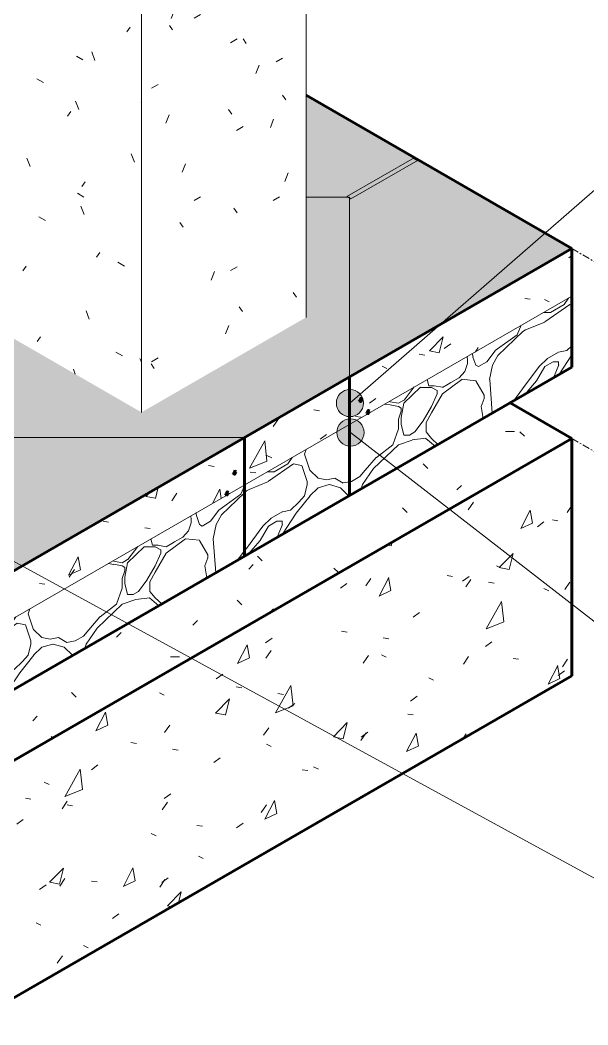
# Model space of a CAD drawing. Header units: inches. Extents: x -19229 to -222, y -6301 to 12387.
# Drawn here: x -1341.5 to -1302.4, y -6297.1 to -6228 of the extents above; entities that cross this region are included whole.
import ezdxf

# ---------------------------------------------------------------- set-up
doc = ezdxf.new("R2010")
doc.units = ezdxf.units.IN
doc.header["$MEASUREMENT"] = 0
doc.linetypes.add('Grid Line 1_2_', pattern=[0.875, 0.5, -0.125, 0.125, -0.125])
for name, color, linetype, lineweight in [('A-FLOR', 192, 'Continuous', 9), ('A-FLOR-LEVL', 51, 'Continuous', 9), ('A-FLOR-MCUT', 51, 'Continuous', 18), ('A-FLOR-PATT', 8, 'Continuous', 25), ('A-GENM', 13, 'Continuous', 9), ('G-ANNO-TEXT', 231, 'Continuous', 9), ('S-BEAM', 12, 'Continuous', 9), ('S-COLS', 52, 'Continuous', 9), ('S-FNDN', 32, 'Continuous', 9)]:
    doc.layers.add(name, color=color, linetype=linetype, lineweight=lineweight)
pattern_1 = [(330, (-5910.208, -6358.692), (10.861263, -3.13574), [0.517, -8.889, 0.517, -8.889, -50.166]), (330, (-5910.208, -6358.692), (10.861263, -3.13574), [-18.812, 0.517, -18.295, 0.517, -8.889, -21.947]), (330, (-5910.208, -6358.692), (10.861263, -3.13574), [-47.03, 0.517, -5.753, 0.517, -15.159]), (111.206, (-5906.135, -6359.476), (-7.781888, 13.78667), [0.619, -10.641, 0.619, -10.641, -60.052]), (111.206, (-5906.135, -6359.476), (-7.781888, 13.78667), [-22.52, 0.619, -21.9, 0.619, -10.641, -26.273]), (111.206, (-5906.135, -6359.476), (-7.781888, 13.78667), [-56.299, 0.619, -6.887, 0.619, -18.147]), (234.896, (-5904.778, -6353.989), (-3.07885, -10.650736), [0.39, -6.693, 0.39, -6.693, -37.774]), (234.896, (-5904.778, -6353.989), (-3.07885, -10.650736), [-14.165, 0.39, -13.776, 0.39, -6.693, -16.526]), (234.896, (-5904.778, -6353.989), (-3.07885, -10.650736), [-35.413, 0.39, -4.332, 0.39, -11.415])]
pattern_2 = [(62.892, (-1343.783, -6234.09), (9.7382, 4.6381), [1.436, -15.8]), (25.47, (-1343.783, -6234.09), (-1.8834, 10.7044), [0.899, -9.887]), (99.981, (-1342.972, -6233.704), (7.8537, 15.3424), [0.906, -9.963]), (60.684, (-1343.783, -6230.955), (14.4891, 5.7708), [2.16, -23.757]), (96.106, (-1342.576, -6230.474), (12.6894, 22.597), [1.41, -15.512]), (21.716, (-1343.783, -6230.955), (12.6896, 22.597), [1.3, -14.297]), (45.584, (-1342.425, -6230.955), (8.10354, -1.6329), [1.358, -14.941]), (348.607, (-1342.425, -6230.955), (3.3034, 13.275), [0.689, -7.578]), (76.026, (-1341.75, -6231.091), (11.4069, 11.642), [1.14, -12.54]), (55.653, (-1343.783, -6234.09), (0.16523, 5.31442), [0.63, -11.817, 0.63, -12.161, -12.648]), (55.653, (-1343.783, -6234.09), (0.16523, 5.31442), [-25.238, 0.63, -12.018]), (36.106, (-1343.783, -6234.09), (3.57124, 8.24512), [0.55, -5.814, 0.55, -10.063, -4.207]), (36.106, (-1343.783, -6234.09), (3.57124, 8.24512), [-16.977, 0.55, -3.657]), (351.006, (-1346.811, -6235.838), (7.24703, 3.83117), [0.383, -2.516, 0.383, -8.66, -11.999]), (351.006, (-1346.811, -6235.838), (7.24703, 3.83117), [-11.941, 0.383, -11.616]), (334.325, (-1348.168, -6236.622), (7.9174, 6.141), [0.367, -3.243, 0.367, -5.387, -8.163]), (334.325, (-1348.168, -6236.622), (7.9174, 6.141), [-9.363, 0.367, -7.797])]
pattern_3 = [(232.411, (-1344.923, -6231.457), (-57.00672, -76.796793), [2.492, -246.72]), (233.413, (-1343.783, -6229.921), (-19.00293, -32.91283), [1.913, -93.73]), (223.898, (-1343.213, -6229.373), (-38.00453, -43.8836), [0.791, -78.322]), (210, (-1342.453, -6228.934), (-0.0002, -21.942), [0.878, -21.064]), (190.893, (-1341.883, -6228.824), (-19.0022, -10.9706), [0.581, -57.472]), (0, (-1341.693, -6212.916), (19.002, 10.971), [0.76, -37.244]), (300, (-1341.883, -6212.587), (19.0022, -10.9707), [0.38, -37.625]), (270, (-1341.883, -6211.49), (19.002, 10.971), [1.097, -20.845]), (215.209, (-1341.693, -6225.643), (-152.017315, -109.71021), [2.093, -207.22]), (300, (-1337.512, -6209.625), (19.0022, -10.9707), [0.38, -37.625]), (310.893, (-1337.892, -6209.186), (19.00194, -10.9711), [0.581, -57.472]), (242.543, (-1334.852, -6217.085), (-95.01131, -186.506555), [2.473, -244.8]), (250.893, (-1334.282, -6215.44), (-0.0003, -21.9417), [1.742, -56.311]), (233.413, (-1327.631, -6214.013), (-19.00293, -32.91283), [0.956, -94.686]), (53.413, (-1333.332, -6223.448), (19.00293, 32.91283), [0.956, -94.686]), (30, (-1333.712, -6223.668), (0.0002, 21.942), [0.439, -21.503]), (0, (-1334.092, -6223.668), (19.002, 10.971), [0.38, -37.625]), (283.898, (-1334.282, -6222.9), (19.00206, -54.8547), [0.791, -78.322]), (270, (-1334.282, -6222.461), (19.002, 10.971), [0.439, -21.503]), (250.893, (-1334.282, -6222.022), (-0.0003, -21.9417), [0.581, -57.472]), (150, (-1334.282, -6221.803), (-19.002, -10.971), [0.219, -21.723]), (90, (-1334.282, -6222.022), (-19.002, -10.971), [0.219, -21.723]), (43.898, (-1327.441, -6207.979), (38.00453, 43.8836), [1.582, -77.531]), (35.209, (-1326.301, -6206.882), (152.017315, 109.71021), [2.093, -207.22]), (210, (-1327.061, -6212.587), (-0.0002, -21.9417), [1.317, -20.625]), (223.174, (-1324.021, -6209.735), (-57.006143, -54.854889), [4.169, -412.728]), (223.898, (-1323.451, -6209.186), (-38.00453, -43.8836), [0.791, -78.322]), (233.413, (-1322.881, -6208.418), (-19.00293, -32.91283), [0.956, -94.686]), (256.102, (-1322.69, -6207.65), (-0.0004, -21.94226), [0.791, -78.322]), (250.893, (-1322.5, -6207.102), (-0.0003, -21.9417), [0.581, -57.472]), (270, (-1322.5, -6206.663), (19.002, 10.971), [0.439, -21.503]), (295.285, (-1323.071, -6205.456), (19.00234, -32.91294), [1.335, -132.133]), (330, (-1323.641, -6205.127), (19.002, 10.9707), [0.658, -21.284]), (30, (-1324.591, -6205.675), (0.0002, 21.9417), [1.097, -20.845]), (10.893, (-1328.771, -6213.355), (19.0022, 10.9706), [0.581, -57.472]), (310.893, (-1329.151, -6212.916), (19.00194, -10.9711), [0.581, -57.472]), (278.948, (-1329.341, -6211.709), (19.00194, -98.73914), [1.222, -120.946]), (270, (-1329.341, -6210.393), (19.002, 10.971), [1.317, -20.625]), (248.213, (-1328.771, -6208.967), (-19.00196, -54.85454), [1.536, -152.058]), (216.587, (-1327.441, -6207.979), (-114.01334, -87.76833), [1.657, -164.001]), (120, (-1341.503, -6216.756), (-19.0022, 10.9707), [0.38, -37.625]), (150, (-1341.123, -6216.976), (-19.002, -10.9707), [0.439, -21.503]), (199.107, (-1340.173, -6216.646), (-19.0025, -10.9716), [1.006, -99.545]), (218.948, (-1339.222, -6215.878), (-76.00963, -65.82574), [1.222, -120.946]), (220.893, (-1338.462, -6215.22), (-57.00694, -54.8547), [1.006, -99.545]), (246.587, (-1338.082, -6214.342), (-19.00245, -54.85476), [0.956, -94.686]), (246.587, (-1337.702, -6213.465), (-19.00245, -54.85476), [0.956, -94.686]), (270, (-1337.702, -6212.807), (19.002, 10.971), [0.658, -21.284]), (293.413, (-1338.082, -6211.929), (19.00188, -32.91343), [0.956, -94.686]), (120, (-1337.892, -6216.427), (-19.0022, 10.9707), [0.76, -37.244]), (199.107, (-1336.942, -6216.098), (-19.0025, -10.9716), [1.006, -99.545]), (220.893, (-1336.182, -6215.44), (-57.00694, -54.8547), [1.006, -99.545]), (240, (-1335.612, -6214.452), (0.0002, -21.9417), [1.14, -36.864]), (256.102, (-1335.422, -6213.684), (-0.0004, -21.94226), [0.791, -78.322]), (300, (-1335.802, -6213.026), (19.0022, -10.9707), [0.76, -37.244]), (330, (-1336.182, -6212.807), (19.002, 10.9707), [0.439, -21.503]), (349.107, (-1336.752, -6212.697), (38.0048, 3e-05), [0.581, -57.472]), (30, (-1337.132, -6212.916), (0.0002, 21.9417), [0.439, -21.503]), (53.413, (-1337.702, -6213.684), (19.00293, 32.91283), [0.956, -94.686]), (76.102, (-1337.892, -6214.452), (0.0004, 21.94226), [0.791, -78.322]), (70.893, (-1338.082, -6215.001), (0.0003, 21.9417), [0.581, -57.472]), (76.102, (-1338.272, -6215.769), (0.0004, 21.94226), [0.791, -78.322]), (103.898, (-1338.272, -6216.646), (-19.00206, 54.8547), [0.791, -78.322]), (60, (-1338.652, -6217.305), (-0.0002, 21.9417), [0.76, -37.244]), (43.898, (-1339.222, -6217.853), (38.00453, 43.8836), [0.791, -78.322]), (30, (-1340.173, -6218.402), (0.0002, 21.9417), [1.097, -20.845]), (40.893, (-1340.933, -6219.06), (57.00694, 54.8547), [1.006, -99.545]), (10.893, (-1341.503, -6219.17), (19.0022, 10.9706), [0.581, -57.472]), (270, (-1341.503, -6218.511), (19.002, 10.971), [0.658, -21.284]), (240, (-1340.933, -6217.524), (0.0002, -21.9417), [1.14, -36.864]), (223.898, (-1339.793, -6216.427), (-38.00453, -43.8836), [1.582, -77.531]), (210, (-1338.842, -6215.878), (-0.0002, -21.9417), [1.097, -20.845]), (180, (-1338.462, -6215.878), (-19.002, -10.971), [0.38, -37.625]), (229.107, (-1331.242, -6215.22), (-19.0024, -32.9131), [0.581, -57.472]), (169.107, (-1330.671, -6215.33), (-38.0048, -3e-05), [0.581, -57.472]), (124.715, (-1329.911, -6216.427), (-57.00705, 76.79704), [1.335, -132.133]), (95.209, (-1329.721, -6218.511), (-19.00317, 186.50596), [2.093, -207.22]), (90, (-1329.721, -6218.731), (-19.002, -10.971), [0.219, -21.723]), (70.893, (-1329.911, -6219.279), (0.0003, 21.9417), [0.581, -57.472]), (49.107, (-1330.291, -6219.718), (19.0024, 32.9131), [0.581, -57.472]), (30, (-1330.861, -6220.047), (0.0002, 21.942), [0.658, -21.284]), (30, (-1331.051, -6220.157), (0.0002, 21.942), [0.219, -21.723]), (30, (-1331.432, -6220.377), (0.0002, 21.942), [0.439, -21.503]), (349.107, (-1332.002, -6220.267), (38.0048, 3e-05), [0.581, -57.472]), (0, (-1332.382, -6220.267), (19.002, 10.971), [0.38, -37.625]), (283.898, (-1332.572, -6219.499), (19.00206, -54.8547), [0.791, -78.322]), (270, (-1332.572, -6219.06), (19.002, 10.971), [0.439, -21.503]), (270, (-1332.572, -6218.402), (19.002, 10.971), [0.658, -21.284]), (261.052, (-1332.382, -6217.195), (0.00018, -21.94206), [1.222, -120.946]), (243.67, (-1331.622, -6215.659), (-57.00768, -120.67979), [1.714, -169.658]), (270, (-1327.631, -6213.794), (19.002, 10.971), [0.219, -21.723]), (270, (-1327.631, -6213.575), (19.002, 10.971), [0.219, -21.723]), (349.107, (-1328.201, -6213.465), (38.0048, 3e-05), [0.581, -57.472]), (0, (-1329.341, -6213.465), (19.002, 10.971), [1.14, -36.864]), (30, (-1330.291, -6214.013), (0.0002, 21.9417), [1.097, -20.845]), (70.893, (-1330.481, -6214.562), (0.0003, 21.9417), [0.581, -57.472]), (90, (-1330.481, -6215.44), (-19.002, -10.971), [0.878, -21.064]), (150, (-1329.911, -6215.769), (-19.002, -10.9707), [0.658, -21.284]), (190.893, (-1329.341, -6215.659), (-19.0022, -10.9706), [0.581, -57.472]), (210, (-1328.771, -6215.33), (-0.0002, -21.9417), [0.658, -21.284]), (223.898, (-1328.201, -6214.781), (-38.00453, -43.8836), [0.791, -78.322]), (22.411, (-1335.612, -6207.211), (19.00243, 10.97126), [2.878, -141.005]), (40.893, (-1336.372, -6207.87), (57.00694, 54.8547), [1.006, -99.545]), (64.715, (-1336.942, -6209.076), (38.00466, 87.76808), [1.335, -132.133]), (94.715, (-1336.752, -6211.38), (-19.002646, 208.448403), [2.312, -228.861]), (100.893, (-1336.562, -6212.368), (-19.0021, 76.7968), [1.006, -99.545]), (163.898, (-1335.802, -6212.587), (-57.0066, 10.97108), [0.791, -78.322]), (190.893, (-1335.232, -6212.477), (-19.0022, -10.9706), [0.581, -57.472]), (223.898, (-1334.662, -6211.929), (-38.00453, -43.8836), [0.791, -78.322]), (240, (-1333.712, -6210.283), (0.0002, -21.9417), [1.9, -36.104]), (242.204, (-1332.382, -6207.76), (-114.014383, -219.41927), [2.852, -282.393]), (256.102, (-1332.192, -6206.992), (-0.0004, -21.94226), [0.791, -78.322]), (270, (-1332.192, -6206.773), (19.002, 10.971), [0.219, -21.723]), (289.107, (-1332.382, -6206.224), (19.0024, -32.9131), [0.581, -57.472]), (349.107, (-1332.952, -6206.114), (38.0048, 3e-05), [0.581, -57.472]), (90, (-1341.693, -6216.427), (-19.002, -10.971), [1.536, -20.406]), (6.587, (-1339.032, -6212.039), (57.00684, 10.97077), [0.956, -94.686]), (30, (-1340.173, -6212.697), (0.0002, 21.9417), [1.317, -20.625]), (51.787, (-1341.123, -6213.904), (57.00614, 76.79711), [1.536, -152.058]), (60, (-1341.693, -6214.891), (-0.0002, 21.9417), [1.14, -36.864]), (90, (-1344.733, -6225.204), (-19.002, -10.971), [1.536, -20.406]), (120, (-1344.163, -6226.191), (-19.0022, 10.9707), [1.14, -36.864]), (180, (-1343.023, -6226.191), (-19.002, -10.971), [1.14, -36.864]), (210, (-1342.073, -6225.643), (-0.0002, -21.9417), [1.097, -20.845]), (236.33, (-1341.123, -6224.216), (-19.00221, -32.91341), [1.714, -169.658]), (243.67, (-1340.363, -6222.68), (-57.00768, -120.67979), [1.714, -169.658]), (233.413, (-1339.222, -6221.145), (-19.00293, -32.91283), [1.913, -93.73]), (248.213, (-1338.652, -6219.718), (-19.00196, -54.85454), [1.536, -152.058]), (270, (-1338.652, -6219.279), (19.002, 10.971), [0.439, -21.503]), (270, (-1338.652, -6218.621), (19.002, 10.971), [0.658, -21.284]), (330, (-1339.222, -6218.292), (19.002, 10.9707), [0.658, -21.284]), (21.052, (-1340.363, -6218.731), (19.0023, 10.97119), [1.222, -120.946]), (40.893, (-1341.883, -6220.047), (57.00694, 54.8547), [2.011, -98.54]), (43.898, (-1343.593, -6221.693), (38.00453, 43.8836), [2.373, -76.739]), (60, (-1344.163, -6222.68), (-0.0002, 21.9417), [1.14, -36.864]), (60, (-1344.733, -6223.668), (-0.0002, 21.9417), [1.14, -36.864]), (109.107, (-1340.553, -6226.081), (-19.0024, 32.9131), [1.161, -56.892]), (136.102, (-1339.983, -6226.63), (-19.00235, 10.9715), [0.791, -78.322]), (169.107, (-1339.412, -6226.74), (-38.0048, -3e-05), [0.581, -57.472]), (190.893, (-1338.842, -6226.63), (-19.0022, -10.9706), [0.581, -57.472]), (150, (-1338.272, -6226.959), (-19.002, -10.971), [0.658, -21.284]), (190.893, (-1337.702, -6226.849), (-19.0022, -10.9706), [0.581, -57.472]), (210, (-1337.132, -6226.52), (-0.0002, -21.942), [0.658, -21.284]), (229.107, (-1336.752, -6226.081), (-19.0024, -32.9131), [0.581, -57.472]), (229.107, (-1335.992, -6225.204), (-19.0024, -32.9131), [1.161, -56.892]), (217.589, (-1334.852, -6224.326), (-95.01126, -76.79668), [1.439, -142.444]), (250.893, (-1334.472, -6223.229), (-0.0003, -21.9417), [1.161, -56.892]), (270, (-1334.472, -6223.01), (19.002, 10.971), [0.219, -21.723]), (270, (-1334.472, -6222.571), (19.002, 10.971), [0.439, -21.503]), (349.107, (-1335.042, -6221.583), (38.0048, 3e-05), [0.581, -57.472]), (351.787, (-1336.562, -6221.364), (95.01132, -10.97021), [1.536, -152.058]), (353.413, (-1337.512, -6221.254), (38.0048, -0.0006), [0.956, -94.686]), (10.893, (-1338.652, -6221.474), (19.0022, 10.9706), [1.161, -56.892]), (30, (-1339.412, -6221.912), (0.0002, 21.9417), [0.878, -21.064]), (53.413, (-1339.983, -6222.68), (19.00293, 32.91283), [0.956, -94.686]), (64.715, (-1340.553, -6223.887), (38.00466, 87.76808), [1.335, -132.133]), (70.893, (-1340.933, -6224.984), (0.0003, 21.9417), [1.161, -56.892]), (240, (-1332.192, -6221.693), (0.0002, -21.9417), [1.14, -36.864]), (246.587, (-1331.812, -6220.815), (-19.00245, -54.85476), [0.956, -94.686]), (270, (-1331.812, -6220.596), (19.002, 10.971), [0.219, -21.723]), (330, (-1332.192, -6220.377), (19.002, 10.971), [0.439, -21.503]), (0, (-1332.952, -6220.377), (19.002, 10.971), [0.76, -37.244]), (43.898, (-1334.092, -6221.474), (38.00453, 43.8836), [1.582, -77.531]), (79.107, (-1334.282, -6222.461), (-0.00042, 21.94244), [1.006, -99.545]), (76.102, (-1342.833, -6231.567), (0.0004, 21.94226), [0.791, -78.322]), (150, (-1342.453, -6231.786), (-19.002, -10.971), [0.439, -21.503]), (169.107, (-1341.883, -6231.896), (-38.0048, -3e-05), [0.581, -57.472]), (180, (-1341.123, -6231.896), (-19.002, -10.971), [0.76, -37.244]), (210, (-1340.933, -6231.786), (-0.0002, -21.942), [0.219, -21.723]), (190.893, (-1340.363, -6231.677), (-19.0022, -10.9706), [0.581, -57.472]), (210, (-1339.603, -6231.238), (-0.0002, -21.942), [0.878, -21.064]), (223.898, (-1339.032, -6230.689), (-38.00453, -43.8836), [0.791, -78.322]), (231.787, (-1338.082, -6229.482), (-57.00614, -76.79711), [1.536, -152.058]), (229.107, (-1337.702, -6229.044), (-19.0024, -32.9131), [0.581, -57.472]), (256.102, (-1337.512, -6228.276), (-0.0004, -21.94226), [0.791, -78.322]), (310.893, (-1337.892, -6227.837), (19.0019, -10.9711), [0.581, -57.472]), (316.102, (-1338.462, -6227.288), (19.00235, -10.9715), [0.791, -78.322]), (343.898, (-1339.222, -6227.069), (57.0066, -10.97108), [0.791, -78.322]), (16.102, (-1339.983, -6227.288), (19.00276, 10.97077), [0.791, -78.322]), (43.898, (-1340.553, -6227.837), (38.00453, 43.8836), [0.791, -78.322]), (51.787, (-1341.503, -6229.044), (57.00614, 76.79711), [1.536, -152.058]), (56.996, (-1342.643, -6230.799), (19.00181, 32.91282), [2.093, -207.22]), (150, (-1336.942, -6229.482), (-19.002, -10.971), [0.219, -21.723]), (180, (-1336.562, -6229.482), (-19.002, -10.971), [0.38, -37.625]), (218.948, (-1335.612, -6228.714), (-76.00963, -65.82574), [1.222, -120.946]), (196.102, (-1334.852, -6228.495), (-19.00276, -10.97077), [0.791, -78.322]), (205.693, (-1332.572, -6227.398), (-19.002236, -10.971114), [2.53, -250.516]), (229.107, (-1332.192, -6226.959), (-19.0024, -32.9131), [0.581, -57.472]), (240, (-1331.812, -6226.301), (0.0002, -21.9417), [0.76, -37.244]), (270, (-1331.812, -6225.204), (19.002, 10.971), [1.097, -20.845]), (270, (-1331.812, -6224.546), (19.002, 10.971), [0.658, -21.284]), (319.107, (-1332.572, -6223.887), (19.00293, -10.97085), [1.006, -99.545]), (6.587, (-1333.522, -6223.997), (57.00684, 10.97077), [0.956, -94.686]), (19.107, (-1334.472, -6224.326), (19.0025, 10.9716), [1.006, -99.545]), (43.898, (-1336.182, -6225.972), (38.00453, 43.8836), [2.373, -76.739]), (55.285, (-1336.942, -6227.069), (19.00227, 32.91298), [1.335, -132.133]), (73.898, (-1337.322, -6228.385), (19.00186, 76.79664), [1.37, -135.657]), (100.893, (-1337.132, -6229.373), (-19.0021, 76.7968), [1.006, -99.545]), (19.107, (-1338.842, -6209.515), (19.0025, 10.9716), [1.006, -99.545]), (25.285, (-1340.933, -6210.503), (19.002397, 10.971452), [2.312, -228.861]), (30, (-1341.503, -6210.832), (0.0002, 21.9417), [0.658, -21.284]), (60, (-1341.883, -6211.49), (-0.0002, 21.9417), [0.76, -37.244]), (210, (-1340.363, -6212.587), (-0.0002, -21.9417), [0.658, -21.284]), (216.587, (-1339.032, -6211.6), (-114.01334, -87.76833), [1.657, -164.001]), (203.413, (-1337.512, -6210.941), (-19.00219, -10.97093), [1.657, -164.001]), (240, (-1337.322, -6210.612), (0.0002, -21.9417), [0.38, -37.625]), (270, (-1337.322, -6209.954), (19.002, 10.971), [0.658, -21.284]), (190.893, (-1331.242, -6205.785), (-19.0022, -10.9706), [0.581, -57.472]), (210, (-1330.481, -6205.346), (-0.0002, -21.9417), [0.878, -21.064]), (223.898, (-1329.911, -6204.798), (-38.00453, -43.8836), [0.791, -78.322]), (201.052, (-1328.771, -6204.359), (-19.0023, -10.97119), [1.222, -120.946]), (233.413, (-1328.201, -6203.591), (-19.00293, -32.91283), [0.956, -94.686]), (270, (-1328.201, -6203.372), (19.002, 10.971), [0.219, -21.723]), (300, (-1328.391, -6203.042), (19.0022, -10.9707), [0.38, -37.625]), (10.893, (-1329.531, -6203.262), (19.0022, 10.9706), [1.161, -56.892]), (10.893, (-1330.671, -6203.481), (19.0022, 10.9706), [1.161, -56.892]), (40.893, (-1331.432, -6204.139), (57.00694, 54.8547), [1.006, -99.545]), (60, (-1332.002, -6205.127), (-0.0002, 21.9417), [1.14, -36.864]), (103.898, (-1331.812, -6205.895), (-19.00206, 54.8547), [0.791, -78.322]), (30, (-1346.633, -6233.542), (0.0002, 21.942), [0.219, -21.723]), (330, (-1347.013, -6233.322), (19.002, 10.971), [0.439, -21.503]), (274.307, (-1347.203, -6230.799), (19.004116, -230.39041), [2.53, -250.516]), (259.107, (-1347.013, -6229.812), (0.00042, -21.94244), [1.006, -99.545]), (240, (-1346.633, -6229.153), (0.0002, -21.9417), [0.76, -37.244]), (223.898, (-1344.923, -6227.508), (-38.00453, -43.8836), [2.373, -76.739]), (210, (-1344.733, -6227.398), (-0.0002, -21.9417), [0.219, -21.723]), (202.411, (-1343.403, -6226.849), (-19.00243, -10.97126), [1.439, -142.444]), (169.107, (-1341.123, -6225.752), (-38.0048, -3e-05), [0.581, -57.472]), (109.107, (-1340.743, -6226.849), (-19.0024, 32.9131), [1.161, -56.892]), (90, (-1340.743, -6227.069), (-19.002, -10.971), [0.219, -21.723]), (76.102, (-1340.933, -6227.837), (0.0004, 21.94226), [0.791, -78.322]), (49.107, (-1341.313, -6228.276), (19.0024, 32.9131), [0.581, -57.472]), (43.898, (-1341.883, -6228.824), (38.00453, 43.8836), [0.791, -78.322]), (136.102, (-1331.622, -6224.436), (-19.00235, 10.9715), [0.791, -78.322]), (130.893, (-1331.242, -6224.875), (-19.0019, 10.9711), [0.581, -57.472]), (173.413, (-1330.291, -6224.984), (-38.0048, 0.0006), [0.956, -94.686]), (199.107, (-1329.341, -6224.655), (-19.0025, -10.9716), [1.006, -99.545]), (233.413, (-1328.771, -6223.887), (-19.00293, -32.91283), [0.956, -94.686]), (256.102, (-1328.581, -6223.119), (-0.0004, -21.94226), [0.791, -78.322]), (270, (-1328.581, -6222.9), (19.002, 10.971), [0.219, -21.723]), (278.948, (-1328.771, -6221.693), (19.00194, -98.73914), [1.222, -120.946]), (250.893, (-1328.581, -6221.145), (-0.0003, -21.9417), [0.581, -57.472]), (270, (-1328.581, -6220.925), (19.002, 10.971), [0.219, -21.723]), (300, (-1329.151, -6219.938), (19.0022, -10.9707), [1.14, -36.864]), (353.413, (-1330.101, -6219.828), (38.0048, -0.0006), [0.956, -94.686]), (36.587, (-1331.432, -6220.815), (114.01334, 87.76833), [1.657, -164.001]), (60, (-1332.192, -6222.132), (-0.0002, 21.9417), [1.52, -36.484]), (60, (-1332.572, -6222.79), (-0.0002, 21.9417), [0.76, -37.244]), (90, (-1332.572, -6223.448), (-19.002, -10.971), [0.658, -21.284]), (130.893, (-1332.192, -6223.887), (-19.0019, 10.9711), [0.581, -57.472]), (100.893, (-1329.341, -6218.292), (-19.0021, 76.7968), [1.006, -99.545]), (109.107, (-1329.151, -6218.841), (-19.0024, 32.9131), [0.581, -57.472]), (150, (-1328.961, -6218.95), (-19.002, -10.971), [0.219, -21.723]), (210, (-1328.391, -6218.621), (-0.0002, -21.942), [0.658, -21.284]), (233.413, (-1327.821, -6217.853), (-19.00293, -32.91283), [0.956, -94.686]), (215.818, (-1326.301, -6216.756), (-133.015085, -98.73974), [1.875, -185.597]), (246.587, (-1325.921, -6215.878), (-19.00245, -54.85476), [0.956, -94.686]), (270, (-1325.921, -6215.659), (19.002, 10.971), [0.219, -21.723]), (289.107, (-1326.111, -6215.11), (19.0024, -32.9131), [0.581, -57.472]), (286.102, (-1326.491, -6213.794), (19.00233, -54.85472), [1.37, -135.657]), (330, (-1326.871, -6213.575), (19.002, 10.9707), [0.439, -21.503]), (43.898, (-1327.441, -6214.123), (38.00453, 43.8836), [0.791, -78.322]), (51.052, (-1328.771, -6215.769), (95.01119, 120.680894), [2.116, -209.484]), (43.898, (-1329.341, -6216.317), (38.00453, 43.8836), [0.791, -78.322]), (79.107, (-1329.531, -6217.305), (-0.00042, 21.94244), [1.006, -99.545]), (210, (-1335.042, -6214.781), (-0.0002, -21.9417), [0.658, -21.284]), (210, (-1334.662, -6214.562), (-0.0002, -21.9417), [0.439, -21.503]), (150, (-1334.282, -6214.781), (-19.002, -10.9707), [0.439, -21.503]), (90, (-1334.282, -6215.44), (-19.002, -10.971), [0.658, -21.284]), (49.107, (-1337.132, -6220.596), (19.0024, 32.9131), [1.742, -56.311]), (10.893, (-1337.702, -6220.706), (19.0022, 10.9706), [0.581, -57.472]), (306.587, (-1338.272, -6219.938), (38.0044, -43.88398), [0.956, -94.686]), (76.102, (-1334.662, -6217.195), (0.0004, 21.94226), [0.791, -78.322]), (90, (-1334.662, -6218.292), (-19.002, -10.971), [1.097, -20.845]), (130.893, (-1334.282, -6218.731), (-19.00194, 10.9711), [0.581, -57.472]), (180, (-1333.522, -6218.731), (-19.002, -10.971), [0.76, -37.244]), (223.898, (-1332.952, -6218.182), (-38.00453, -43.8836), [0.791, -78.322]), (250.893, (-1332.762, -6217.634), (-0.0003, -21.9417), [0.581, -57.472]), (259.107, (-1332.572, -6216.646), (0.00042, -21.94244), [1.006, -99.545]), (256.102, (-1332.382, -6215.878), (-0.0004, -21.94226), [0.791, -78.322]), (293.413, (-1332.762, -6215.001), (19.00188, -32.91343), [0.956, -94.686]), (343.898, (-1333.522, -6214.781), (57.0066, -10.97108), [0.791, -78.322]), (43.898, (-1334.092, -6215.33), (38.00453, 43.8836), [0.791, -78.322]), (70.893, (-1334.472, -6216.427), (0.0003, 21.9417), [1.161, -56.892]), (150, (-1335.992, -6221.254), (-19.002, -10.9707), [0.658, -21.284]), (173.413, (-1335.042, -6221.364), (-38.0048, 0.0006), [0.956, -94.686]), (169.107, (-1334.472, -6221.474), (-38.0048, -3e-05), [0.581, -57.472]), (210, (-1334.092, -6221.254), (-0.0002, -21.942), [0.439, -21.503]), (231.787, (-1333.142, -6220.047), (-57.00614, -76.79711), [1.536, -152.058]), (250.893, (-1332.952, -6219.499), (-0.0003, -21.9417), [0.581, -57.472]), (310.893, (-1333.332, -6219.06), (19.00194, -10.9711), [0.581, -57.472]), (340.893, (-1334.282, -6218.731), (76.00904, -21.9421), [1.006, -99.545]), (16.102, (-1335.042, -6218.95), (19.00276, 10.97077), [0.791, -78.322]), (38.948, (-1335.992, -6219.718), (76.00963, 65.82574), [1.222, -120.946]), (49.107, (-1336.372, -6220.157), (19.0024, 32.9131), [0.581, -57.472]), (76.102, (-1336.562, -6220.925), (0.0004, 21.94226), [0.791, -78.322]), (42.216, (-1336.942, -6216.317), (57.00771, 54.85432), [1.796, -177.806]), (51.052, (-1338.272, -6217.963), (95.01119, 120.680894), [2.116, -209.484]), (70.893, (-1338.462, -6218.511), (0.0003, 21.9417), [0.581, -57.472]), (90, (-1338.462, -6219.17), (-19.002, -10.971), [0.658, -21.284]), (103.898, (-1338.272, -6219.938), (-19.00206, 54.8547), [0.791, -78.322]), (126.587, (-1337.702, -6220.706), (-38.0044, 43.88398), [0.956, -94.686]), (180, (-1327.061, -6202.933), (-19.002, -10.971), [0.38, -37.625]), (210, (-1326.681, -6202.713), (-0.0002, -21.9417), [0.439, -21.503]), (231.052, (-1325.351, -6201.068), (-95.01119, -120.680894), [2.116, -209.484]), (240, (-1324.591, -6199.751), (0.0002, -21.9417), [1.52, -36.484]), (248.213, (-1324.021, -6198.325), (-19.001965, -54.85454), [1.536, -152.058]), (248.213, (-1323.451, -6196.899), (-19.001965, -54.85454), [1.536, -152.058]), (270, (-1323.451, -6196.679), (19.002, 10.971), [0.219, -21.723]), (0, (-1323.831, -6196.679), (19.002, 10.971), [0.38, -37.625]), (30, (-1324.401, -6197.008), (0.0002, 21.9417), [0.658, -21.284]), (60, (-1324.971, -6197.996), (-0.0002, 21.9417), [1.14, -36.864]), (49.107, (-1327.251, -6200.629), (19.00237, 32.9131), [3.483, -54.57]), (51.787, (-1328.201, -6201.836), (57.00614, 76.79711), [1.536, -152.058]), (90, (-1328.201, -6202.274), (-19.002, -10.971), [0.439, -21.503]), (139.107, (-1327.441, -6202.933), (-19.00293, 10.97085), [1.006, -99.545]), (259.107, (-1329.531, -6211.38), (0.00042, -21.94244), [1.006, -99.545]), (280.893, (-1329.721, -6210.393), (19.0021, -76.7968), [1.006, -99.545]), (321.052, (-1330.671, -6209.625), (19.00247, -10.97088), [1.222, -120.946]), (353.413, (-1331.622, -6209.515), (38.0048, -0.0006), [0.956, -94.686]), (16.102, (-1332.382, -6209.735), (19.00276, 10.97077), [0.791, -78.322]), (30, (-1333.142, -6210.174), (0.0002, 21.9417), [0.878, -21.064]), (49.107, (-1333.902, -6211.051), (19.0024, 32.9131), [1.161, -56.892]), (60, (-1334.472, -6212.039), (-0.0002, 21.9417), [1.14, -36.864]), (64.715, (-1335.042, -6213.245), (38.00466, 87.76808), [1.335, -132.133]), (90, (-1335.042, -6213.904), (-19.002, -10.971), [0.658, -21.284]), (150, (-1334.472, -6214.233), (-19.002, -10.9707), [0.658, -21.284]), (166.102, (-1333.142, -6214.562), (-57.00674, 10.97086), [1.37, -135.657]), (150, (-1332.192, -6215.11), (-19.002, -10.9707), [1.097, -20.845]), (180, (-1331.432, -6215.11), (-19.002, -10.971), [0.76, -37.244]), (229.107, (-1330.671, -6214.233), (-19.0024, -32.9131), [1.161, -56.892]), (243.004, (-1329.721, -6212.368), (-76.010204, -153.592534), [2.093, -207.22]), (73.004, (-1332.192, -6208.528), (38.00437, 131.652015), [1.95, -193.074]), (90, (-1332.192, -6209.186), (-19.002, -10.971), [0.658, -21.284]), (180, (-1331.812, -6209.186), (-19.002, -10.971), [0.38, -37.625]), (180, (-1331.051, -6209.186), (-19.002, -10.971), [0.76, -37.244]), (173.413, (-1330.101, -6209.296), (-38.0048, 0.0006), [0.956, -94.686]), (210, (-1329.151, -6208.747), (-0.0002, -21.9417), [1.097, -20.845]), (210, (-1328.011, -6208.089), (-0.0002, -21.9417), [1.317, -20.625]), (233.413, (-1327.441, -6207.321), (-19.00293, -32.91283), [0.956, -94.686]), (250.893, (-1327.061, -6206.224), (-0.0003, -21.9417), [1.161, -56.892]), (276.587, (-1327.251, -6204.578), (19.00293, -142.62262), [1.657, -164.001]), (330, (-1327.631, -6204.359), (19.002, 10.9707), [0.439, -21.503]), (10.893, (-1328.201, -6204.469), (19.0022, 10.9706), [0.581, -57.472]), (23.413, (-1329.721, -6205.127), (19.00219, 10.97093), [1.657, -164.001]), (30, (-1330.671, -6205.675), (0.0002, 21.9417), [1.097, -20.845]), (46.102, (-1331.622, -6206.663), (38.00442, 43.88386), [1.37, -135.657]), (90, (-1323.071, -6202.823), (-19.002, -10.971), [0.878, -21.064]), (90, (-1323.071, -6203.701), (-19.002, -10.971), [0.878, -21.064]), (66.587, (-1323.451, -6204.578), (19.00245, 54.85476), [0.956, -94.686]), (43.898, (-1324.021, -6205.127), (38.00453, 43.8836), [0.791, -78.322]), (30, (-1325.921, -6206.224), (0.0002, 21.9417), [2.194, -19.748]), (10.893, (-1326.491, -6206.334), (19.0022, 10.9706), [0.581, -57.472]), (300, (-1326.681, -6206.005), (19.0022, -10.9707), [0.38, -37.625]), (277.589, (-1326.871, -6204.578), (19.00224, -120.6805), [1.439, -142.444]), (270, (-1326.871, -6204.359), (19.002, 10.971), [0.219, -21.723]), (256.102, (-1326.681, -6203.591), (-0.0004, -21.94226), [0.791, -78.322]), (240, (-1326.111, -6202.604), (0.0002, -21.9417), [1.14, -36.864]), (236.33, (-1325.161, -6201.177), (-19.00221, -32.913415), [1.714, -169.658]), (240, (-1324.591, -6200.19), (0.0002, -21.9417), [1.14, -36.864]), (229.107, (-1324.211, -6199.751), (-19.00237, -32.9131), [0.581, -57.472]), (210, (-1323.831, -6199.532), (-0.0002, -21.9417), [0.439, -21.503]), (130.893, (-1323.451, -6199.971), (-19.00194, 10.9711), [0.581, -57.472]), (109.107, (-1323.261, -6200.519), (-19.0024, 32.9131), [0.581, -57.472]), (97.589, (-1323.071, -6201.945), (-19.00224, 120.6805), [1.439, -142.444])]

# ---------------------------------------------------------------- blocks, each defined once
blk = doc.blocks.new('034100 - Precast Structural Concrete - Column - Corbels - 16_x16_-1875306-CONSTRUCTION JOINT')
at = {"layer": 'S-COLS'}
h = blk.add_hatch(dxfattribs=at)
h.set_pattern_fill('FP_4', color=256, style=0, pattern_type=2)
h.set_pattern_definition([(34.53, (-5925.926, -6352.044), (13.7713, -0.69543), [1.124, -12.359]), (357.108, (-5925.926, -6352.044), (-2.6637, 8.33801), [1.149, -12.64]), (107.719, (-5924.778, -6352.102), (11.1068, 7.6429), [0.729, -8.024]), (31.036, (-5925.926, -6349.827), (20.49144, -1.83475), [1.745, -19.198]), (101.392, (-5924.218, -6349.98), (17.9457, 10.7984), [1.074, -11.813]), (354.883, (-5925.926, -6349.827), (17.94563, 10.79847), [1.714, -18.859]), (12.496, (-5924.006, -6350.382), (11.46016, -4.46307), [1.377, -15.147]), (338.723, (-5924.006, -6350.382), (4.6715, 8.03876), [1.025, -11.274]), (59.836, (-5923.051, -6350.753), (16.1319, 3.57523), [0.775, -8.523]), (23.894, (-5925.926, -6352.044), (0.233473, 3.689796), [0.55, -10.313, 0.55, -10.613, -11.037]), (23.894, (-5925.926, -6352.044), (0.233473, 3.689796), [-22.025, 0.55, -10.488]), (4.347, (-5925.926, -6352.044), (5.051114, 4.372436), [0.63, -6.663, 0.63, -11.531, -4.82]), (4.347, (-5925.926, -6352.044), (5.051114, 4.372436), [-19.453, 0.63, -4.19]), (339.806, (-5930.207, -6352.044), (10.24956, -0.25055), [0.569, -3.744, 0.569, -12.889, -17.858]), (339.806, (-5930.207, -6352.044), (10.24956, -0.25055), [-17.771, 0.569, -17.288]), (332.119, (-5932.127, -6352.044), (11.19759, 1.10937), [0.528, -4.676, 0.528, -7.767, -11.771]), (332.119, (-5932.127, -6352.044), (11.19759, 1.10937), [-13.5, 0.528, -11.242])])
h.paths.add_polyline_path([(-6146.784, -6206.383), (-6135.471, -6199.851), (-6146.784, -6193.319), (-6158.098, -6199.851), (-6146.84, -6206.351)], flags=0)
h = blk.add_hatch(dxfattribs=at)
h.set_pattern_fill('FP_5', color=256, style=0, pattern_type=2)
h.set_pattern_definition(pattern_1)
h.paths.add_polyline_path([(-6158.042, -6248.482), (-6158.042, -6199.883), (-6158.098, -6199.851), (-6158.098, -6248.45)], flags=0)
h = blk.add_hatch(dxfattribs=at)
h.set_pattern_fill('FP_5', color=256, style=0, pattern_type=2)
h.set_pattern_definition(pattern_1)
h.paths.add_polyline_path([(-6146.84, -6254.949), (-6146.84, -6206.351), (-6158.042, -6199.883), (-6158.042, -6248.482), (-6154.733, -6250.392)], flags=0)
h = blk.add_hatch(dxfattribs=at)
h.set_pattern_fill('FP_6', color=256, style=0, pattern_type=2)
h.set_pattern_definition([(30, (-6162.502, -6231.179), (10.86125, 9.40576), [0.517, -8.889, 0.517, -8.889, -50.166]), (30, (-6162.502, -6231.179), (10.86125, 9.40576), [-18.812, 0.517, -18.295, 0.517, -8.889, -21.947]), (30, (-6162.502, -6231.179), (10.86125, 9.40576), [-47.03, 0.517, -5.753, 0.517, -15.159]), (125.104, (-6158.429, -6227.26), (-7.78235, 4.8009), [0.39, -6.693, 0.39, -6.693, -37.774]), (125.104, (-6158.429, -6227.26), (-7.78235, 4.8009), [-14.165, 0.39, -13.776, 0.39, -6.693, -16.526]), (125.104, (-6158.429, -6227.26), (-7.78235, 4.8009), [-35.413, 0.39, -4.332, 0.39, -11.415]), (248.794, (-6157.071, -6220.205), (-3.07918, -14.20615), [0.619, -10.641, 0.619, -10.641, -60.052]), (248.794, (-6157.071, -6220.205), (-3.07918, -14.20615), [-22.52, 0.619, -21.9, 0.619, -10.641, -26.273]), (248.794, (-6157.071, -6220.205), (-3.07918, -14.20615), [-56.299, 0.619, -6.887, 0.619, -18.147])])
h.paths.add_polyline_path([(-6146.784, -6254.982), (-6135.471, -6248.45), (-6135.471, -6199.851), (-6146.784, -6206.383), (-6146.784, -6239.694)], flags=0)
h = blk.add_hatch(dxfattribs=at)
h.set_pattern_fill('FP_5', color=256, style=0, pattern_type=2)
h.set_pattern_definition(pattern_1)
h.paths.add_polyline_path([(-6146.784, -6254.982), (-6146.784, -6206.383), (-6146.84, -6206.351), (-6146.84, -6254.949)], flags=0)
at = {"layer": 'S-COLS', "lineweight": 60}
for p, q in [((-6146.784, -6193.319), (-6158.098, -6199.851)), ((-6146.729, -6193.351), (-6146.784, -6193.319)), ((-6135.526, -6199.819), (-6146.729, -6193.351)), ((-6158.098, -6199.851), (-6158.042, -6199.883)), ((-6158.042, -6199.883), (-6146.84, -6206.351)), ((-6146.784, -6206.383), (-6135.471, -6199.851)), ((-6135.471, -6199.851), (-6135.526, -6199.819)), ((-6146.84, -6206.351), (-6146.784, -6206.383))]:
    blk.add_line(p, q, dxfattribs=at)
at = {"layer": 'S-COLS'}
for p, q in [((-6158.098, -6199.851), (-6158.098, -6248.45)), ((-6135.471, -6199.851), (-6135.471, -6248.45)), ((-6146.784, -6206.383), (-6146.784, -6254.982))]:
    blk.add_line(p, q, dxfattribs=at)
blk = doc.blocks.new('Dowel bar assembly - Dowel bar assembly-670865-CONSTRUCTION JOINT')
at = {"layer": 'S-BEAM'}
for p, q in [((-6131.882, -6254.179), (-6131.766, -6254.246)), ((-6131.637, -6254.023), (-6131.753, -6253.956)), ((-6131.123, -6254.848), (-6131.239, -6254.781)), ((-6131.368, -6255.005), (-6131.252, -6255.072)), ((-6140.307, -6259.028), (-6140.423, -6258.961)), ((-6140.552, -6259.184), (-6140.436, -6259.251)), ((-6140.825, -6260.45), (-6140.942, -6260.383)), ((-6141.07, -6260.606), (-6140.954, -6260.673))]:
    blk.add_line(p, q, dxfattribs=at)
at = {"layer": 'S-BEAM', "lineweight": 60}
for points in [[(-6131.61, -6254.082, 0), (-6131.702, -6254.029, 0), (-6131.793, -6254.187, 0)], [(-6131.793, -6254.187, 0), (-6131.702, -6254.239, 0), (-6131.61, -6254.082, 0)], [(-6131.096, -6254.907, 0), (-6131.187, -6254.855, 0), (-6131.279, -6255.013, 0)], [(-6131.279, -6255.013, 0), (-6131.187, -6255.065, 0), (-6131.096, -6254.907, 0)], [(-6140.28, -6259.087, 0), (-6140.371, -6259.034, 0), (-6140.462, -6259.192, 0)], [(-6140.462, -6259.192, 0), (-6140.371, -6259.245, 0), (-6140.28, -6259.087, 0)], [(-6140.799, -6260.509, 0), (-6140.89, -6260.456, 0), (-6140.981, -6260.614, 0)], [(-6140.981, -6260.614, 0), (-6140.89, -6260.667, 0), (-6140.799, -6260.509, 0)]]:
    blk.add_polyline3d(points, dxfattribs=at)

msp = doc.modelspace()

# ---------------------------------------------------------------- hatches: boundary and pattern name
at = {"layer": 'A-FLOR'}
h = msp.add_hatch(color=256, dxfattribs=at)
h.paths.add_polyline_path([(-1345.11669, -6267.73717), (-1326.0233, -6256.71359), (-1347.42198, -6256.71359), (-1347.42198, -6240.18555), (-1344.42198, -6240.18555), (-1344.42198, -6228.0636), (-1379.12766, -6248.10093), (-1346.0201, -6267.21559)], flags=0)
h.paths.add_polyline_path([(-1318.79457, -6252.54008), (-1303.51269, -6243.71709), (-1321.79457, -6233.16205), (-1321.79457, -6240.18555), (-1318.79457, -6240.18555), (-1318.79457, -6247.95804)], flags=0)
msp.add_hatch(color=256, dxfattribs=at).paths.add_polyline_path([(-1347.42198, -6256.71359), (-1326.0233, -6256.71359), (-1318.79457, -6252.54008), (-1318.79457, -6240.18555), (-1321.79457, -6240.18555), (-1321.79457, -6248.44957), (-1333.10827, -6254.98154), (-1344.42198, -6248.44957), (-1344.42198, -6240.18555), (-1347.42198, -6240.18555), (-1347.42198, -6252.63148)], flags=0)
at = {"layer": 'A-FLOR-PATT', "lineweight": 9}
h = msp.add_hatch(dxfattribs=at)
h.set_pattern_fill('FP_8', color=256, style=0, pattern_type=2)
h.set_pattern_definition(pattern_2)
h.paths.add_polyline_path([(-1345.11669, -6271.00316), (-1326.0233, -6259.97958), (-1326.0233, -6256.71359), (-1345.11669, -6267.73717), (-1345.11669, -6268.9474)], flags=0)
h.paths.add_polyline_path([(-1318.79457, -6255.80607), (-1303.51269, -6246.98308), (-1303.51269, -6243.71709), (-1318.79457, -6252.54008), (-1318.79457, -6252.63148)], flags=0)
h = msp.add_hatch(dxfattribs=at)
h.set_pattern_fill('FP_10', color=256, style=0, pattern_type=2)
h.set_pattern_definition(pattern_3)
h.paths.add_polyline_path([(-1345.11669, -6275.90214), (-1326.0233, -6264.87856), (-1326.0233, -6259.97958), (-1345.11669, -6271.00316)], flags=0)
h.paths.add_polyline_path([(-1318.79457, -6260.70505), (-1303.51269, -6251.88206), (-1303.51269, -6246.98308), (-1318.79457, -6255.80607)], flags=0)
h = msp.add_hatch(dxfattribs=at)
h.set_pattern_fill('FP_8', color=256, style=0, pattern_type=2)
h.set_pattern_definition(pattern_2)
h.paths.add_polyline_path([(-1326.0233, -6259.97958), (-1318.79457, -6255.80607), (-1318.79457, -6252.54008), (-1326.0233, -6256.71359)], flags=0)
h = msp.add_hatch(dxfattribs=at)
h.set_pattern_fill('FP_10', color=256, style=0, pattern_type=2)
h.set_pattern_definition(pattern_3)
h.paths.add_polyline_path([(-1326.0233, -6264.87856), (-1318.79457, -6260.70505), (-1318.79457, -6255.80607), (-1326.0233, -6259.97958), (-1326.0233, -6263.95498)], flags=0)
at = {"layer": 'G-ANNO-TEXT', "lineweight": 20}
h = msp.add_hatch(color=147, dxfattribs=at)
edge = h.paths.add_edge_path(flags=0)
edge.add_arc((-1318.77155, -6254.34252), 0.9375, 0, 360)
h = msp.add_hatch(color=147, dxfattribs=at)
edge = h.paths.add_edge_path(flags=0)
edge.add_arc((-1318.74096, -6256.36587), 0.9375, 0, 360)
at = {"layer": 'S-FNDN'}
h = msp.add_hatch(dxfattribs=at)
h.set_pattern_fill('FP_9', color=256, style=0, pattern_type=2)
h.set_pattern_definition([(0, (-1112.25, -6413.707), (15.36, 2.217), [0.634, -10.886, 0.634, -10.886, -61.44]), (0, (-1112.25, -6413.707), (15.36, 2.217), [-23.04, 0.634, -22.406, 0.634, -10.886, -26.88]), (0, (-1112.25, -6413.707), (15.36, 2.217), [-57.6, 0.634, -7.046, 0.634, -18.566]), (135, (-1106.49, -6412.598), (-11.00541, 6.57185), [0.448, -7.698, 0.448, -7.698, -43.445]), (135, (-1106.49, -6412.598), (-11.00541, 6.57185), [-16.292, 0.448, -15.844, 0.448, -7.698, -19.007]), (135, (-1106.49, -6412.598), (-11.00541, 6.57185), [-40.729, 0.448, -4.983, 0.448, -13.128]), (225, (-1104.57, -6408.164), (-4.354364, -8.787923), [0.448, -7.698, 0.448, -7.698, -43.445]), (225, (-1104.57, -6408.164), (-4.354364, -8.787923), [-16.292, 0.448, -15.844, 0.448, -7.698, -19.007]), (225, (-1104.57, -6408.164), (-4.354364, -8.787923), [-40.729, 0.448, -4.983, 0.448, -13.128])])
h.paths.add_polyline_path([(-1345.11669, -6280.80112), (-1303.51269, -6256.78104), (-1307.75533, -6254.33155), (-1345.11669, -6275.90214), (-1374.88502, -6258.71538), (-1379.12766, -6261.16487), (-1353.60197, -6275.90214)], flags=0)
h = msp.add_hatch(dxfattribs=at)
h.set_pattern_fill('FP_8', color=256, style=0, pattern_type=2)
h.set_pattern_definition(pattern_2)
h.paths.add_polyline_path([(-1345.11669, -6297.13105), (-1303.51269, -6273.11097), (-1303.51269, -6256.78104), (-1345.11669, -6280.80112)], flags=0)

# ---------------------------------------------------------------- linework, layer by layer
at = {"layer": 'A-FLOR', "lineweight": 60}
for p, q in [((-1321.79457, -6233.16205), (-1303.51269, -6243.71709)), ((-1303.51269, -6243.71709), (-1345.11669, -6267.73717)), ((-1303.51269, -6243.71709), (-1303.51269, -6251.88206)), ((-1345.11669, -6275.90214), (-1303.51269, -6251.88206)), ((-1318.79457, -6260.70505), (-1318.79457, -6252.54008)), ((-1326.0233, -6256.71359), (-1326.0233, -6264.87856))]:
    msp.add_line(p, q, dxfattribs=at)
at = {"layer": 'A-FLOR', "lineweight": 18}
for p, q in [((-1318.79457, -6240.18555), (-1321.79457, -6240.18555)), ((-1318.79457, -6252.54008), (-1318.79457, -6240.18555)), ((-1347.42198, -6256.71359), (-1326.0233, -6256.71359))]:
    msp.add_line(p, q, dxfattribs=at)
at = {"layer": 'A-FLOR-LEVL', "linetype": 'Grid Line 1_2_'}
for p, q in [((-1303.51269, -6243.71709), (-1321.79457, -6233.16205)), ((-1303.51269, -6243.71709), (-1294.77443, -6248.76213)), ((-1303.51269, -6256.78104), (-1307.75533, -6254.33155)), ((-1303.51269, -6256.78104), (-1294.77443, -6261.82608))]:
    msp.add_line(p, q, dxfattribs=at)
at = {"layer": 'A-FLOR-MCUT'}
msp.add_line((-1303.51269, -6246.98308), (-1345.11669, -6271.00316), dxfattribs=at)
at = {"layer": 'A-GENM'}
for p, q in [((-1318.99431, -6240.14014), (-1314.35123, -6237.45946)), ((-1318.71592, -6240.30087), (-1314.07284, -6237.62019)), ((-1318.71592, -6240.30087), (-1318.99431, -6240.14014))]:
    msp.add_line(p, q, dxfattribs=at)
at = {"layer": 'A-GENM', "lineweight": 60}
msp.add_line((-1314.35123, -6237.45946), (-1314.07284, -6237.62019), dxfattribs=at)
at = {"layer": 'G-ANNO-TEXT', "color": 147, "lineweight": 20}
for p, q in [((-1318.77155, -6254.34252), (-1299.53118, -6237.58241)), ((-1318.74096, -6256.36587), (-1299.53118, -6271.28652)), ((-1352.30423, -6259.55323), (-1299.53118, -6288.37271))]:
    msp.add_line(p, q, dxfattribs=at)
for centre in [(-1318.77155, -6254.34252), (-1318.74096, -6256.36587)]:
    msp.add_circle(centre, 0.9375, dxfattribs=at)
at = {"layer": 'S-FNDN', "lineweight": 60}
for p, q in [((-1307.75533, -6254.33155), (-1303.51269, -6256.78104)), ((-1303.51269, -6256.78104), (-1345.11669, -6280.80112)), ((-1303.51269, -6256.78104), (-1303.51269, -6273.11097)), ((-1345.11669, -6297.13105), (-1303.51269, -6273.11097))]:
    msp.add_line(p, q, dxfattribs=at)

# ---------------------------------------------------------------- block references
at = {"layer": 'S-BEAM'}
msp.add_blockref('Dowel bar assembly - Dowel bar assembly-670865-CONSTRUCTION JOINT', (4813.67598, 0), dxfattribs=at)
at = {"layer": 'S-COLS'}
msp.add_blockref('034100 - Precast Structural Concrete - Column - Corbels - 16_x16_-1875306-CONSTRUCTION JOINT', (4813.67598, 0), dxfattribs=at)

doc.saveas('drawing.dxf')
